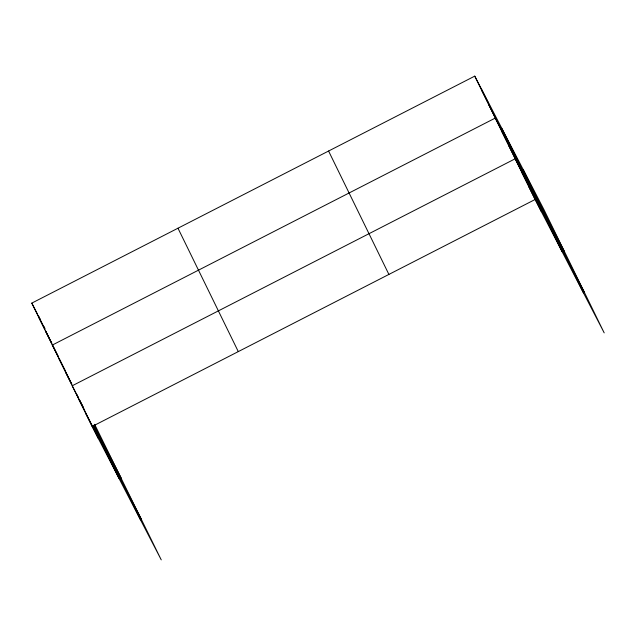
<?xml version="1.0" encoding="UTF-8"?>
<svg xmlns="http://www.w3.org/2000/svg" width="636" height="636" viewBox="0 0 636 636"><rect width="100%" height="100%" fill="white"/><g stroke="black" fill="none" stroke-linecap="round" stroke-linejoin="round"><path stroke-width="0.95" d="M94.621 424.315L161.25 559.871L92.117 426.51L31.8 303.118L474.75 76.129L543.883 209.49L604.2 332.882L535.075 199.513L474.75 76.129M92.117 426.51L535.075 199.513M481.587 90.113L487.907 102.293M488.424 104.097L494.744 116.277M564.394 251.443L495.261 118.081L52.311 345.07L58.17 356.391M501.899 131.652L508.212 143.831M508.53 145.223L514.85 157.41M584.293 292.163L515.168 158.793L72.21 385.79L78.53 397.977L76.869 394.582M521.798 172.372L528.119 184.551M528.437 185.943L534.749 198.13M31.8 303.118L37.667 314.43M40.37 319.654L38.112 315.305L44.949 329.289L38.637 317.102M43.971 326.602L44.878 328.343M45.474 331.086L51.786 343.273L45.808 331.038M93.889 425.301L121.436 478.439M58.941 358.648L65.262 370.828M65.58 372.219L71.892 384.406L59.037 358.108M79.428 399.718L83.038 406.666M92.951 425.794L141.343 519.159M78.848 399.368L84.715 410.681M85.478 412.939L91.799 425.118L85.16 411.548M523.158 169.502L583.474 292.894M501.796 128.297L562.113 251.689M481.07 88.309L541.387 211.701M328.581 151.034L388.898 274.426M177.977 228.213L238.293 351.605M94.303 425.341L140.516 519.882M93.039 425.238L119.163 478.685M52.216 344.148L58.194 356.383M78.944 398.828L84.747 410.697M92.212 425.969L98.429 438.697"/></g></svg>
